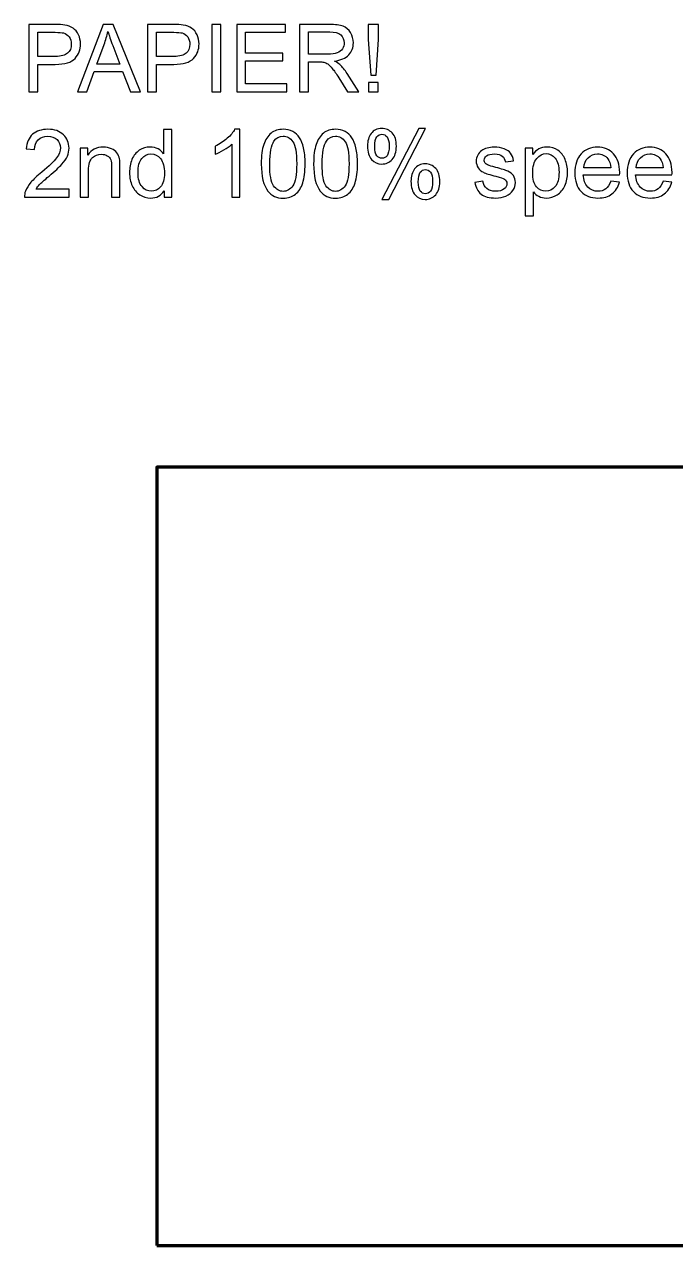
# Model space of a CAD drawing. Header units: millimetres. Extents: x -719 to 505, y -1021 to 376.
# Drawn here: x 153.1 to 328.8, y 38.7 to 368.2 of the extents above; entities that cross this region are included whole.
import ezdxf

# ---------------------------------------------------------------- set-up
doc = ezdxf.new("R2010")
doc.units = ezdxf.units.MM
doc.header["$MEASUREMENT"] = 0
doc.layers.add('OUTLINE', color=7, linetype='Continuous')

msp = doc.modelspace()

# ---------------------------------------------------------------- linework, layer by layer
at = {"layer": 'OUTLINE', "color": 250}
for points, knots in [([(154.3048, 349.9866), (154.3048, 349.9866), (154.3048, 368.173), (154.3048, 368.173), (154.3048, 368.173), (154.3048, 368.173), (161.1713, 368.173), (161.1713, 368.173), (161.1713, 368.173), (162.3778, 368.173), (163.3006, 368.1137), (163.9399, 367.9994), (163.9399, 367.9994), (164.8331, 367.8513), (165.5824, 367.5676), (166.1878, 367.1528), (166.1878, 367.1528), (166.7931, 366.7337), (167.28, 366.1495), (167.6483, 365.4002), (167.6483, 365.4002), (168.0166, 364.6509), (168.1986, 363.8254), (168.1986, 362.9237), (168.1986, 362.9237), (168.1986, 361.3827), (167.7075, 360.0746), (166.7212, 359.0078), (166.7212, 359.0078), (165.739, 357.9368), (163.9568, 357.4034), (161.3829, 357.4034), (161.3829, 357.4034), (161.3829, 357.4034), (156.7178, 357.4034), (156.7178, 357.4034), (156.7178, 357.4034), (156.7178, 357.4034), (156.7178, 349.9866), (156.7178, 349.9866), (156.7178, 349.9866), (156.7178, 349.9866), (154.3048, 349.9866), (154.3048, 349.9866)], [0, 0, 0, 0, 0.08333333, 0.08333333, 0.08333333, 0.08333333, 0.16666667, 0.16666667, 0.16666667, 0.16666667, 0.25, 0.25, 0.25, 0.25, 0.33333333, 0.33333333, 0.33333333, 0.33333333, 0.41666667, 0.41666667, 0.41666667, 0.41666667, 0.5, 0.5, 0.5, 0.5, 0.58333333, 0.58333333, 0.58333333, 0.58333333, 0.66666667, 0.66666667, 0.66666667, 0.66666667, 0.75, 0.75, 0.75, 0.75, 0.83333333, 0.83333333, 0.83333333, 0.83333333, 1, 1, 1, 1]), ([(156.7178, 359.537), (156.7178, 359.537), (161.4168, 359.537), (161.4168, 359.537), (161.4168, 359.537), (162.9747, 359.537), (164.0753, 359.8249), (164.7315, 360.4048), (164.7315, 360.4048), (165.3834, 360.9848), (165.7094, 361.7976), (165.7094, 362.8517), (165.7094, 362.8517), (165.7094, 363.6095), (165.5189, 364.2614), (165.1337, 364.8033), (165.1337, 364.8033), (164.7484, 365.3451), (164.2404, 365.705), (163.6139, 365.8785), (163.6139, 365.8785), (163.2075, 365.9844), (162.4582, 366.0394), (161.3702, 366.0394), (161.3702, 366.0394), (161.3702, 366.0394), (156.7178, 366.0394), (156.7178, 366.0394), (156.7178, 366.0394), (156.7178, 366.0394), (156.7178, 359.537), (156.7178, 359.537)], [0, 0, 0, 0, 0.11111111, 0.11111111, 0.11111111, 0.11111111, 0.22222222, 0.22222222, 0.22222222, 0.22222222, 0.33333333, 0.33333333, 0.33333333, 0.33333333, 0.44444444, 0.44444444, 0.44444444, 0.44444444, 0.55555556, 0.55555556, 0.55555556, 0.55555556, 0.66666667, 0.66666667, 0.66666667, 0.66666667, 0.77777778, 0.77777778, 0.77777778, 0.77777778, 1, 1, 1, 1]), ([(167.3689, 349.9866), (167.3689, 349.9866), (174.3454, 368.173), (174.3454, 368.173), (174.3454, 368.173), (174.3454, 368.173), (176.9913, 368.173), (176.9913, 368.173), (176.9913, 368.173), (176.9913, 368.173), (184.3954, 349.9866), (184.3954, 349.9866), (184.3954, 349.9866), (184.3954, 349.9866), (181.6564, 349.9866), (181.6564, 349.9866), (181.6564, 349.9866), (181.6564, 349.9866), (179.5524, 355.4984), (179.5524, 355.4984), (179.5524, 355.4984), (179.5524, 355.4984), (171.8943, 355.4984), (171.8943, 355.4984), (171.8943, 355.4984), (171.8943, 355.4984), (169.9216, 349.9866), (169.9216, 349.9866), (169.9216, 349.9866), (169.9216, 349.9866), (167.3689, 349.9866), (167.3689, 349.9866)], [0, 0, 0, 0, 0.11111111, 0.11111111, 0.11111111, 0.11111111, 0.22222222, 0.22222222, 0.22222222, 0.22222222, 0.33333333, 0.33333333, 0.33333333, 0.33333333, 0.44444444, 0.44444444, 0.44444444, 0.44444444, 0.55555556, 0.55555556, 0.55555556, 0.55555556, 0.66666667, 0.66666667, 0.66666667, 0.66666667, 0.77777778, 0.77777778, 0.77777778, 0.77777778, 1, 1, 1, 1]), ([(172.6013, 357.4542), (172.6013, 357.4542), (178.7989, 357.4542), (178.7989, 357.4542), (178.7989, 357.4542), (178.7989, 357.4542), (176.9024, 362.4961), (176.9024, 362.4961), (176.9024, 362.4961), (176.3309, 364.0286), (175.8991, 365.2943), (175.5985, 366.2934), (175.5985, 366.2934), (175.3487, 365.1081), (175.0143, 363.9439), (174.5952, 362.7924), (174.5952, 362.7924), (174.5952, 362.7924), (172.6013, 357.4542), (172.6013, 357.4542)], [0, 0, 0, 0, 0.16666667, 0.16666667, 0.16666667, 0.16666667, 0.33333333, 0.33333333, 0.33333333, 0.33333333, 0.5, 0.5, 0.5, 0.5, 0.66666667, 0.66666667, 0.66666667, 0.66666667, 1, 1, 1, 1]), ([(186.3046, 349.9866), (186.3046, 349.9866), (186.3046, 368.173), (186.3046, 368.173), (186.3046, 368.173), (186.3046, 368.173), (193.1711, 368.173), (193.1711, 368.173), (193.1711, 368.173), (194.3776, 368.173), (195.3004, 368.1137), (195.9397, 367.9994), (195.9397, 367.9994), (196.8329, 367.8513), (197.5822, 367.5676), (198.1876, 367.1528), (198.1876, 367.1528), (198.7929, 366.7337), (199.2798, 366.1495), (199.6481, 365.4002), (199.6481, 365.4002), (200.0164, 364.6509), (200.1984, 363.8254), (200.1984, 362.9237), (200.1984, 362.9237), (200.1984, 361.3827), (199.7073, 360.0746), (198.721, 359.0078), (198.721, 359.0078), (197.7388, 357.9368), (195.9566, 357.4034), (193.3827, 357.4034), (193.3827, 357.4034), (193.3827, 357.4034), (188.7176, 357.4034), (188.7176, 357.4034), (188.7176, 357.4034), (188.7176, 357.4034), (188.7176, 349.9866), (188.7176, 349.9866), (188.7176, 349.9866), (188.7176, 349.9866), (186.3046, 349.9866), (186.3046, 349.9866)], [0, 0, 0, 0, 0.08333333, 0.08333333, 0.08333333, 0.08333333, 0.16666667, 0.16666667, 0.16666667, 0.16666667, 0.25, 0.25, 0.25, 0.25, 0.33333333, 0.33333333, 0.33333333, 0.33333333, 0.41666667, 0.41666667, 0.41666667, 0.41666667, 0.5, 0.5, 0.5, 0.5, 0.58333333, 0.58333333, 0.58333333, 0.58333333, 0.66666667, 0.66666667, 0.66666667, 0.66666667, 0.75, 0.75, 0.75, 0.75, 0.83333333, 0.83333333, 0.83333333, 0.83333333, 1, 1, 1, 1]), ([(188.7176, 359.537), (188.7176, 359.537), (193.4166, 359.537), (193.4166, 359.537), (193.4166, 359.537), (194.9745, 359.537), (196.0751, 359.8249), (196.7313, 360.4048), (196.7313, 360.4048), (197.3832, 360.9848), (197.7092, 361.7976), (197.7092, 362.8517), (197.7092, 362.8517), (197.7092, 363.6095), (197.5187, 364.2614), (197.1335, 364.8033), (197.1335, 364.8033), (196.7482, 365.3451), (196.2402, 365.705), (195.6137, 365.8785), (195.6137, 365.8785), (195.2073, 365.9844), (194.458, 366.0394), (193.37, 366.0394), (193.37, 366.0394), (193.37, 366.0394), (188.7176, 366.0394), (188.7176, 366.0394), (188.7176, 366.0394), (188.7176, 366.0394), (188.7176, 359.537), (188.7176, 359.537)], [0, 0, 0, 0, 0.11111111, 0.11111111, 0.11111111, 0.11111111, 0.22222222, 0.22222222, 0.22222222, 0.22222222, 0.33333333, 0.33333333, 0.33333333, 0.33333333, 0.44444444, 0.44444444, 0.44444444, 0.44444444, 0.55555556, 0.55555556, 0.55555556, 0.55555556, 0.66666667, 0.66666667, 0.66666667, 0.66666667, 0.77777778, 0.77777778, 0.77777778, 0.77777778, 1, 1, 1, 1]), ([(203.6528, 349.9866), (203.6528, 349.9866), (203.6528, 368.173), (203.6528, 368.173), (203.6528, 368.173), (203.6528, 368.173), (206.0658, 368.173), (206.0658, 368.173), (206.0658, 368.173), (206.0658, 368.173), (206.0658, 349.9866), (206.0658, 349.9866), (206.0658, 349.9866), (206.0658, 349.9866), (203.6528, 349.9866), (203.6528, 349.9866)], [0, 0, 0, 0, 0.2, 0.2, 0.2, 0.2, 0.4, 0.4, 0.4, 0.4, 0.6, 0.6, 0.6, 0.6, 1, 1, 1, 1]), ([(210.3542, 349.9866), (210.3542, 349.9866), (210.3542, 368.173), (210.3542, 368.173), (210.3542, 368.173), (210.3542, 368.173), (223.486, 368.173), (223.486, 368.173), (223.486, 368.173), (223.486, 368.173), (223.486, 366.0394), (223.486, 366.0394), (223.486, 366.0394), (223.486, 366.0394), (212.7672, 366.0394), (212.7672, 366.0394), (212.7672, 366.0394), (212.7672, 366.0394), (212.7672, 360.4514), (212.7672, 360.4514), (212.7672, 360.4514), (212.7672, 360.4514), (222.8002, 360.4514), (222.8002, 360.4514), (222.8002, 360.4514), (222.8002, 360.4514), (222.8002, 358.3178), (222.8002, 358.3178), (222.8002, 358.3178), (222.8002, 358.3178), (212.7672, 358.3178), (212.7672, 358.3178), (212.7672, 358.3178), (212.7672, 358.3178), (212.7672, 352.1202), (212.7672, 352.1202), (212.7672, 352.1202), (212.7672, 352.1202), (223.9178, 352.1202), (223.9178, 352.1202), (223.9178, 352.1202), (223.9178, 352.1202), (223.9178, 349.9866), (223.9178, 349.9866), (223.9178, 349.9866), (223.9178, 349.9866), (210.3542, 349.9866), (210.3542, 349.9866)], [0, 0, 0, 0, 0.07692308, 0.07692308, 0.07692308, 0.07692308, 0.15384615, 0.15384615, 0.15384615, 0.15384615, 0.23076923, 0.23076923, 0.23076923, 0.23076923, 0.30769231, 0.30769231, 0.30769231, 0.30769231, 0.38461538, 0.38461538, 0.38461538, 0.38461538, 0.46153846, 0.46153846, 0.46153846, 0.46153846, 0.53846154, 0.53846154, 0.53846154, 0.53846154, 0.61538462, 0.61538462, 0.61538462, 0.61538462, 0.69230769, 0.69230769, 0.69230769, 0.69230769, 0.76923077, 0.76923077, 0.76923077, 0.76923077, 0.84615385, 0.84615385, 0.84615385, 0.84615385, 1, 1, 1, 1]), ([(227.296, 349.9866), (227.296, 349.9866), (227.296, 368.173), (227.296, 368.173), (227.296, 368.173), (227.296, 368.173), (235.3563, 368.173), (235.3563, 368.173), (235.3563, 368.173), (236.9776, 368.173), (238.2095, 368.0079), (239.052, 367.6819), (239.052, 367.6819), (239.8944, 367.356), (240.5675, 366.7802), (241.0713, 365.9547), (241.0713, 365.9547), (241.575, 365.1292), (241.8248, 364.2148), (241.8248, 363.2158), (241.8248, 363.2158), (241.8248, 361.9246), (241.4057, 360.8366), (240.5717, 359.9519), (240.5717, 359.9519), (239.7378, 359.0671), (238.4508, 358.5083), (236.7067, 358.267), (236.7067, 358.267), (237.3459, 357.9622), (237.8285, 357.6574), (238.1587, 357.3611), (238.1587, 357.3611), (238.8615, 356.7176), (239.5261, 355.909), (240.1484, 354.9396), (240.1484, 354.9396), (240.1484, 354.9396), (243.2938, 349.9866), (243.2938, 349.9866), (243.2938, 349.9866), (243.2938, 349.9866), (240.2881, 349.9866), (240.2881, 349.9866), (240.2881, 349.9866), (240.2881, 349.9866), (237.8836, 353.7712), (237.8836, 353.7712), (237.8836, 353.7712), (237.1851, 354.8676), (236.6051, 355.7016), (236.1521, 356.2816), (236.1521, 356.2816), (235.6949, 356.8615), (235.2885, 357.2637), (234.9287, 357.4965), (234.9287, 357.4965), (234.5731, 357.7251), (234.2048, 357.886), (233.8323, 357.9791), (233.8323, 357.9791), (233.5613, 358.0342), (233.1168, 358.0638), (232.4945, 358.0638), (232.4945, 358.0638), (232.4945, 358.0638), (229.709, 358.0638), (229.709, 358.0638), (229.709, 358.0638), (229.709, 358.0638), (229.709, 349.9866), (229.709, 349.9866), (229.709, 349.9866), (229.709, 349.9866), (227.296, 349.9866), (227.296, 349.9866)], [0, 0, 0, 0, 0.05, 0.05, 0.05, 0.05, 0.1, 0.1, 0.1, 0.1, 0.15, 0.15, 0.15, 0.15, 0.2, 0.2, 0.2, 0.2, 0.25, 0.25, 0.25, 0.25, 0.3, 0.3, 0.3, 0.3, 0.35, 0.35, 0.35, 0.35, 0.4, 0.4, 0.4, 0.4, 0.45, 0.45, 0.45, 0.45, 0.5, 0.5, 0.5, 0.5, 0.55, 0.55, 0.55, 0.55, 0.6, 0.6, 0.6, 0.6, 0.65, 0.65, 0.65, 0.65, 0.7, 0.7, 0.7, 0.7, 0.75, 0.75, 0.75, 0.75, 0.8, 0.8, 0.8, 0.8, 0.85, 0.85, 0.85, 0.85, 0.9, 0.9, 0.9, 0.9, 1, 1, 1, 1]), ([(229.709, 360.1466), (229.709, 360.1466), (234.8737, 360.1466), (234.8737, 360.1466), (234.8737, 360.1466), (235.9743, 360.1466), (236.8295, 360.2609), (237.4475, 360.4895), (237.4475, 360.4895), (238.0656, 360.7139), (238.5355, 361.0779), (238.853, 361.5817), (238.853, 361.5817), (239.1747, 362.0812), (239.3356, 362.6231), (239.3356, 363.2115), (239.3356, 363.2115), (239.3356, 364.0709), (239.0266, 364.7821), (238.4043, 365.3367), (238.4043, 365.3367), (237.782, 365.8912), (236.7998, 366.1664), (235.4579, 366.1664), (235.4579, 366.1664), (235.4579, 366.1664), (229.709, 366.1664), (229.709, 366.1664), (229.709, 366.1664), (229.709, 366.1664), (229.709, 360.1466), (229.709, 360.1466)], [0, 0, 0, 0, 0.11111111, 0.11111111, 0.11111111, 0.11111111, 0.22222222, 0.22222222, 0.22222222, 0.22222222, 0.33333333, 0.33333333, 0.33333333, 0.33333333, 0.44444444, 0.44444444, 0.44444444, 0.44444444, 0.55555556, 0.55555556, 0.55555556, 0.55555556, 0.66666667, 0.66666667, 0.66666667, 0.66666667, 0.77777778, 0.77777778, 0.77777778, 0.77777778, 1, 1, 1, 1]), ([(246.5026, 354.5078), (246.5026, 354.5078), (245.8168, 364.1429), (245.8168, 364.1429), (245.8168, 364.1429), (245.8168, 364.1429), (245.8168, 368.173), (245.8168, 368.173), (245.8168, 368.173), (245.8168, 368.173), (248.5854, 368.173), (248.5854, 368.173), (248.5854, 368.173), (248.5854, 368.173), (248.5854, 364.1429), (248.5854, 364.1429), (248.5854, 364.1429), (248.5854, 364.1429), (247.9504, 354.5078), (247.9504, 354.5078), (247.9504, 354.5078), (247.9504, 354.5078), (246.5026, 354.5078), (246.5026, 354.5078)], [0, 0, 0, 0, 0.14285714, 0.14285714, 0.14285714, 0.14285714, 0.28571429, 0.28571429, 0.28571429, 0.28571429, 0.42857143, 0.42857143, 0.42857143, 0.42857143, 0.57142857, 0.57142857, 0.57142857, 0.57142857, 0.71428571, 0.71428571, 0.71428571, 0.71428571, 1, 1, 1, 1]), ([(245.9184, 349.9866), (245.9184, 349.9866), (245.9184, 352.5266), (245.9184, 352.5266), (245.9184, 352.5266), (245.9184, 352.5266), (248.4838, 352.5266), (248.4838, 352.5266), (248.4838, 352.5266), (248.4838, 352.5266), (248.4838, 349.9866), (248.4838, 349.9866), (248.4838, 349.9866), (248.4838, 349.9866), (245.9184, 349.9866), (245.9184, 349.9866)], [0, 0, 0, 0, 0.2, 0.2, 0.2, 0.2, 0.4, 0.4, 0.4, 0.4, 0.6, 0.6, 0.6, 0.6, 1, 1, 1, 1]), ([(165.1252, 323.7441), (165.1252, 323.7441), (165.1252, 321.6105), (165.1252, 321.6105), (165.1252, 321.6105), (165.1252, 321.6105), (153.0856, 321.6105), (153.0856, 321.6105), (153.0856, 321.6105), (153.0687, 322.1481), (153.1576, 322.6646), (153.3481, 323.1641), (153.3481, 323.1641), (153.6571, 323.9812), (154.1524, 324.7897), (154.834, 325.5814), (154.834, 325.5814), (155.5155, 326.373), (156.4892, 327.2874), (157.755, 328.3246), (157.755, 328.3246), (159.7235, 329.9459), (161.0612, 331.2286), (161.7597, 332.1769), (161.7597, 332.1769), (162.4624, 333.1252), (162.8138, 334.0226), (162.8138, 334.8693), (162.8138, 334.8693), (162.8138, 335.7541), (162.4963, 336.4991), (161.8613, 337.1087), (161.8613, 337.1087), (161.2263, 337.7141), (160.3966, 338.0189), (159.3763, 338.0189), (159.3763, 338.0189), (158.2968, 338.0189), (157.4332, 337.6972), (156.7855, 337.0537), (156.7855, 337.0537), (156.1378, 336.4145), (155.8119, 335.5255), (155.8034, 334.3867), (155.8034, 334.3867), (155.8034, 334.3867), (153.5174, 334.6153), (153.5174, 334.6153), (153.5174, 334.6153), (153.674, 336.3256), (154.2667, 337.6294), (155.2912, 338.5269), (155.2912, 338.5269), (156.3199, 339.4244), (157.6957, 339.8731), (159.4271, 339.8731), (159.4271, 339.8731), (161.1713, 339.8731), (162.5556, 339.3905), (163.5716, 338.4211), (163.5716, 338.4211), (164.5918, 337.4516), (165.0998, 336.2494), (165.0998, 334.8185), (165.0998, 334.8185), (165.0998, 334.0904), (164.9516, 333.3749), (164.6511, 332.6722), (164.6511, 332.6722), (164.3547, 331.9652), (163.8594, 331.2244), (163.1694, 330.4455), (163.1694, 330.4455), (162.4751, 329.6708), (161.3279, 328.5997), (159.7277, 327.2451), (159.7277, 327.2451), (158.3857, 326.119), (157.5221, 325.357), (157.1411, 324.9548), (157.1411, 324.9548), (156.7601, 324.5527), (156.4469, 324.1505), (156.1971, 323.7441), (156.1971, 323.7441), (156.1971, 323.7441), (165.1252, 323.7441), (165.1252, 323.7441)], [0, 0, 0, 0, 0.04347826, 0.04347826, 0.04347826, 0.04347826, 0.08695652, 0.08695652, 0.08695652, 0.08695652, 0.13043478, 0.13043478, 0.13043478, 0.13043478, 0.17391304, 0.17391304, 0.17391304, 0.17391304, 0.2173913, 0.2173913, 0.2173913, 0.2173913, 0.26086957, 0.26086957, 0.26086957, 0.26086957, 0.30434783, 0.30434783, 0.30434783, 0.30434783, 0.34782609, 0.34782609, 0.34782609, 0.34782609, 0.39130435, 0.39130435, 0.39130435, 0.39130435, 0.43478261, 0.43478261, 0.43478261, 0.43478261, 0.47826087, 0.47826087, 0.47826087, 0.47826087, 0.52173913, 0.52173913, 0.52173913, 0.52173913, 0.56521739, 0.56521739, 0.56521739, 0.56521739, 0.60869565, 0.60869565, 0.60869565, 0.60869565, 0.65217391, 0.65217391, 0.65217391, 0.65217391, 0.69565217, 0.69565217, 0.69565217, 0.69565217, 0.73913043, 0.73913043, 0.73913043, 0.73913043, 0.7826087, 0.7826087, 0.7826087, 0.7826087, 0.82608696, 0.82608696, 0.82608696, 0.82608696, 0.86956522, 0.86956522, 0.86956522, 0.86956522, 0.91304348, 0.91304348, 0.91304348, 0.91304348, 1, 1, 1, 1]), ([(190.7876, 321.6105), (190.7876, 321.6105), (190.7876, 323.2827), (190.7876, 323.2827), (190.7876, 323.2827), (189.9536, 321.983), (188.726, 321.3311), (187.1046, 321.3311), (187.1046, 321.3311), (186.0547, 321.3311), (185.0895, 321.619), (184.2132, 322.1989), (184.2132, 322.1989), (183.3327, 322.7747), (182.6511, 323.5832), (182.1643, 324.6162), (182.1643, 324.6162), (181.6817, 325.6533), (181.4404, 326.8429), (181.4404, 328.1891), (181.4404, 328.1891), (181.4404, 329.5014), (181.6605, 330.691), (182.0966, 331.762), (182.0966, 331.762), (182.5368, 332.8288), (183.193, 333.6501), (184.0693, 334.2174), (184.0693, 334.2174), (184.9414, 334.7889), (185.9235, 335.0725), (187.003, 335.0725), (187.003, 335.0725), (187.7989, 335.0725), (188.5058, 334.9032), (189.1239, 334.5687), (189.1239, 334.5687), (189.742, 334.2343), (190.2457, 333.794), (190.6352, 333.2564), (190.6352, 333.2564), (190.6352, 333.2564), (190.6352, 339.7969), (190.6352, 339.7969), (190.6352, 339.7969), (190.6352, 339.7969), (192.8704, 339.7969), (192.8704, 339.7969), (192.8704, 339.7969), (192.8704, 339.7969), (192.8704, 321.6105), (192.8704, 321.6105), (192.8704, 321.6105), (192.8704, 321.6105), (190.7876, 321.6105), (190.7876, 321.6105)], [0, 0, 0, 0, 0.06666667, 0.06666667, 0.06666667, 0.06666667, 0.13333333, 0.13333333, 0.13333333, 0.13333333, 0.2, 0.2, 0.2, 0.2, 0.26666667, 0.26666667, 0.26666667, 0.26666667, 0.33333333, 0.33333333, 0.33333333, 0.33333333, 0.4, 0.4, 0.4, 0.4, 0.46666667, 0.46666667, 0.46666667, 0.46666667, 0.53333333, 0.53333333, 0.53333333, 0.53333333, 0.6, 0.6, 0.6, 0.6, 0.66666667, 0.66666667, 0.66666667, 0.66666667, 0.73333333, 0.73333333, 0.73333333, 0.73333333, 0.8, 0.8, 0.8, 0.8, 0.86666667, 0.86666667, 0.86666667, 0.86666667, 1, 1, 1, 1]), ([(211.2346, 321.6105), (211.2346, 321.6105), (208.9994, 321.6105), (208.9994, 321.6105), (208.9994, 321.6105), (208.9994, 321.6105), (208.9994, 335.843), (208.9994, 335.843), (208.9994, 335.843), (208.4618, 335.3265), (207.7548, 334.8143), (206.8827, 334.302), (206.8827, 334.302), (206.0107, 333.7898), (205.2233, 333.4046), (204.529, 333.1506), (204.529, 333.1506), (204.529, 333.1506), (204.529, 335.3096), (204.529, 335.3096), (204.529, 335.3096), (205.7778, 335.8938), (206.87, 336.605), (207.8056, 337.4432), (207.8056, 337.4432), (208.7412, 338.2771), (209.4058, 339.0857), (209.7953, 339.8731), (209.7953, 339.8731), (209.7953, 339.8731), (211.2346, 339.8731), (211.2346, 339.8731), (211.2346, 339.8731), (211.2346, 339.8731), (211.2346, 321.6105), (211.2346, 321.6105)], [0, 0, 0, 0, 0.1, 0.1, 0.1, 0.1, 0.2, 0.2, 0.2, 0.2, 0.3, 0.3, 0.3, 0.3, 0.4, 0.4, 0.4, 0.4, 0.5, 0.5, 0.5, 0.5, 0.6, 0.6, 0.6, 0.6, 0.7, 0.7, 0.7, 0.7, 0.8, 0.8, 0.8, 0.8, 1, 1, 1, 1]), ([(216.9792, 330.5852), (216.9792, 332.7315), (217.1993, 334.4671), (217.6396, 335.7795), (217.6396, 335.7795), (218.0841, 337.096), (218.7403, 338.1078), (219.6123, 338.8148), (219.6123, 338.8148), (220.4802, 339.5217), (221.5766, 339.8731), (222.8974, 339.8731), (222.8974, 339.8731), (223.8711, 339.8731), (224.7262, 339.6784), (225.467, 339.2847), (225.467, 339.2847), (226.2036, 338.891), (226.8132, 338.3237), (227.2874, 337.5829), (227.2874, 337.5829), (227.7615, 336.8463), (228.134, 335.9446), (228.405, 334.882), (228.405, 334.882), (228.6801, 333.8194), (228.8156, 332.3843), (228.8156, 330.5852), (228.8156, 330.5852), (228.8156, 328.4516), (228.5955, 326.7244), (228.1594, 325.412), (228.1594, 325.412), (227.7234, 324.0955), (227.0672, 323.0837), (226.1952, 322.3725), (226.1952, 322.3725), (225.3273, 321.6613), (224.2267, 321.3057), (222.8974, 321.3057), (222.8974, 321.3057), (221.149, 321.3057), (219.7732, 321.928), (218.7741, 323.1768), (218.7741, 323.1768), (217.5761, 324.7008), (216.9792, 327.1689), (216.9792, 330.5852)], [0, 0, 0, 0, 0.07692308, 0.07692308, 0.07692308, 0.07692308, 0.15384615, 0.15384615, 0.15384615, 0.15384615, 0.23076923, 0.23076923, 0.23076923, 0.23076923, 0.30769231, 0.30769231, 0.30769231, 0.30769231, 0.38461538, 0.38461538, 0.38461538, 0.38461538, 0.46153846, 0.46153846, 0.46153846, 0.46153846, 0.53846154, 0.53846154, 0.53846154, 0.53846154, 0.61538462, 0.61538462, 0.61538462, 0.61538462, 0.69230769, 0.69230769, 0.69230769, 0.69230769, 0.76923077, 0.76923077, 0.76923077, 0.76923077, 0.84615385, 0.84615385, 0.84615385, 0.84615385, 1, 1, 1, 1]), ([(231.1058, 330.5852), (231.1058, 332.7315), (231.3259, 334.4671), (231.7662, 335.7795), (231.7662, 335.7795), (232.2107, 337.096), (232.8669, 338.1078), (233.7389, 338.8148), (233.7389, 338.8148), (234.6068, 339.5217), (235.7032, 339.8731), (237.024, 339.8731), (237.024, 339.8731), (237.9977, 339.8731), (238.8528, 339.6784), (239.5936, 339.2847), (239.5936, 339.2847), (240.3302, 338.891), (240.9398, 338.3237), (241.414, 337.5829), (241.414, 337.5829), (241.8881, 336.8463), (242.2606, 335.9446), (242.5316, 334.882), (242.5316, 334.882), (242.8067, 333.8194), (242.9422, 332.3843), (242.9422, 330.5852), (242.9422, 330.5852), (242.9422, 328.4516), (242.7221, 326.7244), (242.286, 325.412), (242.286, 325.412), (241.85, 324.0955), (241.1938, 323.0837), (240.3218, 322.3725), (240.3218, 322.3725), (239.4539, 321.6613), (238.3533, 321.3057), (237.024, 321.3057), (237.024, 321.3057), (235.2756, 321.3057), (233.8998, 321.928), (232.9007, 323.1768), (232.9007, 323.1768), (231.7027, 324.7008), (231.1058, 327.1689), (231.1058, 330.5852)], [0, 0, 0, 0, 0.07692308, 0.07692308, 0.07692308, 0.07692308, 0.15384615, 0.15384615, 0.15384615, 0.15384615, 0.23076923, 0.23076923, 0.23076923, 0.23076923, 0.30769231, 0.30769231, 0.30769231, 0.30769231, 0.38461538, 0.38461538, 0.38461538, 0.38461538, 0.46153846, 0.46153846, 0.46153846, 0.46153846, 0.53846154, 0.53846154, 0.53846154, 0.53846154, 0.61538462, 0.61538462, 0.61538462, 0.61538462, 0.69230769, 0.69230769, 0.69230769, 0.69230769, 0.76923077, 0.76923077, 0.76923077, 0.76923077, 0.84615385, 0.84615385, 0.84615385, 0.84615385, 1, 1, 1, 1]), ([(245.6388, 335.4323), (245.6388, 336.7277), (245.9648, 337.8326), (246.6209, 338.7386), (246.6209, 338.7386), (247.2771, 339.6487), (248.2254, 340.1017), (249.47, 340.1017), (249.47, 340.1017), (250.613, 340.1017), (251.5612, 339.6953), (252.3105, 338.8825), (252.3105, 338.8825), (253.0598, 338.0697), (253.4366, 336.8717), (253.4366, 335.2969), (253.4366, 335.2969), (253.4366, 333.7602), (253.0556, 332.5748), (252.2978, 331.7451), (252.2978, 331.7451), (251.5401, 330.9154), (250.6045, 330.5005), (249.4954, 330.5005), (249.4954, 330.5005), (248.3905, 330.5005), (247.4718, 330.9111), (246.7395, 331.7282), (246.7395, 331.7282), (246.0071, 332.5452), (245.6388, 333.7813), (245.6388, 335.4323)], [0, 0, 0, 0, 0.11111111, 0.11111111, 0.11111111, 0.11111111, 0.22222222, 0.22222222, 0.22222222, 0.22222222, 0.33333333, 0.33333333, 0.33333333, 0.33333333, 0.44444444, 0.44444444, 0.44444444, 0.44444444, 0.55555556, 0.55555556, 0.55555556, 0.55555556, 0.66666667, 0.66666667, 0.66666667, 0.66666667, 0.77777778, 0.77777778, 0.77777778, 0.77777778, 1, 1, 1, 1]), ([(249.5462, 320.9501), (249.5462, 320.9501), (259.4649, 340.1017), (259.4649, 340.1017), (259.4649, 340.1017), (259.4649, 340.1017), (261.2852, 340.1017), (261.2852, 340.1017), (261.2852, 340.1017), (261.2852, 340.1017), (251.3919, 320.9501), (251.3919, 320.9501), (251.3919, 320.9501), (251.3919, 320.9501), (249.5462, 320.9501), (249.5462, 320.9501)], [0, 0, 0, 0, 0.2, 0.2, 0.2, 0.2, 0.4, 0.4, 0.4, 0.4, 0.6, 0.6, 0.6, 0.6, 1, 1, 1, 1]), ([(219.2652, 330.5767), (219.2652, 327.5837), (219.6123, 325.5941), (220.3108, 324.6119), (220.3108, 324.6119), (221.0093, 323.6256), (221.8729, 323.1345), (222.8974, 323.1345), (222.8974, 323.1345), (223.9219, 323.1345), (224.7855, 323.6298), (225.484, 324.6162), (225.484, 324.6162), (226.1825, 325.6068), (226.5296, 327.5922), (226.5296, 330.5767), (226.5296, 330.5767), (226.5296, 333.5697), (226.1825, 335.5593), (225.484, 336.5415), (225.484, 336.5415), (224.7897, 337.5278), (223.9176, 338.0189), (222.872, 338.0189), (222.872, 338.0189), (221.8475, 338.0189), (221.0263, 337.5829), (220.4124, 336.715), (220.4124, 336.715), (219.6462, 335.6101), (219.2652, 333.5612), (219.2652, 330.5767)], [0, 0, 0, 0, 0.11111111, 0.11111111, 0.11111111, 0.11111111, 0.22222222, 0.22222222, 0.22222222, 0.22222222, 0.33333333, 0.33333333, 0.33333333, 0.33333333, 0.44444444, 0.44444444, 0.44444444, 0.44444444, 0.55555556, 0.55555556, 0.55555556, 0.55555556, 0.66666667, 0.66666667, 0.66666667, 0.66666667, 0.77777778, 0.77777778, 0.77777778, 0.77777778, 1, 1, 1, 1]), ([(233.3918, 330.5767), (233.3918, 327.5837), (233.7389, 325.5941), (234.4374, 324.6119), (234.4374, 324.6119), (235.1359, 323.6256), (235.9995, 323.1345), (237.024, 323.1345), (237.024, 323.1345), (238.0485, 323.1345), (238.9121, 323.6298), (239.6106, 324.6162), (239.6106, 324.6162), (240.3091, 325.6068), (240.6562, 327.5922), (240.6562, 330.5767), (240.6562, 330.5767), (240.6562, 333.5697), (240.3091, 335.5593), (239.6106, 336.5415), (239.6106, 336.5415), (238.9163, 337.5278), (238.0442, 338.0189), (236.9986, 338.0189), (236.9986, 338.0189), (235.9741, 338.0189), (235.1529, 337.5829), (234.539, 336.715), (234.539, 336.715), (233.7728, 335.6101), (233.3918, 333.5612), (233.3918, 330.5767)], [0, 0, 0, 0, 0.11111111, 0.11111111, 0.11111111, 0.11111111, 0.22222222, 0.22222222, 0.22222222, 0.22222222, 0.33333333, 0.33333333, 0.33333333, 0.33333333, 0.44444444, 0.44444444, 0.44444444, 0.44444444, 0.55555556, 0.55555556, 0.55555556, 0.55555556, 0.66666667, 0.66666667, 0.66666667, 0.66666667, 0.77777778, 0.77777778, 0.77777778, 0.77777778, 1, 1, 1, 1]), ([(249.5335, 338.5523), (248.9789, 338.5523), (248.5175, 338.3152), (248.1492, 337.8369), (248.1492, 337.8369), (247.7809, 337.3585), (247.5946, 336.4822), (247.5946, 335.208), (247.5946, 335.208), (247.5946, 334.048), (247.7809, 333.231), (248.1534, 332.7611), (248.1534, 332.7611), (248.5259, 332.287), (248.9874, 332.0499), (249.5335, 332.0499), (249.5335, 332.0499), (250.0965, 332.0499), (250.5622, 332.287), (250.9305, 332.7653), (250.9305, 332.7653), (251.2988, 333.2437), (251.4808, 334.1158), (251.4808, 335.3815), (251.4808, 335.3815), (251.4808, 336.5499), (251.2945, 337.3712), (250.922, 337.8411), (250.922, 337.8411), (250.5495, 338.3152), (250.088, 338.5523), (249.5335, 338.5523)], [0, 0, 0, 0, 0.11111111, 0.11111111, 0.11111111, 0.11111111, 0.22222222, 0.22222222, 0.22222222, 0.22222222, 0.33333333, 0.33333333, 0.33333333, 0.33333333, 0.44444444, 0.44444444, 0.44444444, 0.44444444, 0.55555556, 0.55555556, 0.55555556, 0.55555556, 0.66666667, 0.66666667, 0.66666667, 0.66666667, 0.77777778, 0.77777778, 0.77777778, 0.77777778, 1, 1, 1, 1]), ([(168.152, 321.6105), (168.152, 321.6105), (168.152, 334.7931), (168.152, 334.7931), (168.152, 334.7931), (168.152, 334.7931), (170.1586, 334.7931), (170.1586, 334.7931), (170.1586, 334.7931), (170.1586, 334.7931), (170.1586, 332.922), (170.1586, 332.922), (170.1586, 332.922), (171.1238, 334.3571), (172.5208, 335.0725), (174.3454, 335.0725), (174.3454, 335.0725), (175.1412, 335.0725), (175.8694, 334.9286), (176.534, 334.6449), (176.534, 334.6449), (177.1986, 334.3613), (177.6982, 333.9845), (178.0284, 333.5231), (178.0284, 333.5231), (178.3586, 333.0617), (178.5914, 332.5113), (178.7226, 331.8763), (178.7226, 331.8763), (178.8031, 331.4615), (178.8454, 330.7376), (178.8454, 329.7046), (178.8454, 329.7046), (178.8454, 329.7046), (178.8454, 321.6105), (178.8454, 321.6105), (178.8454, 321.6105), (178.8454, 321.6105), (176.6102, 321.6105), (176.6102, 321.6105), (176.6102, 321.6105), (176.6102, 321.6105), (176.6102, 329.62), (176.6102, 329.62), (176.6102, 329.62), (176.6102, 330.5301), (176.5255, 331.2117), (176.352, 331.6604), (176.352, 331.6604), (176.1784, 332.1092), (175.8694, 332.469), (175.4291, 332.7399), (175.4291, 332.7399), (174.9888, 333.0066), (174.4681, 333.1421), (173.8755, 333.1421), (173.8755, 333.1421), (172.9272, 333.1421), (172.1102, 332.8415), (171.4201, 332.2362), (171.4201, 332.2362), (170.7301, 331.635), (170.3872, 330.4878), (170.3872, 328.8029), (170.3872, 328.8029), (170.3872, 328.8029), (170.3872, 321.6105), (170.3872, 321.6105), (170.3872, 321.6105), (170.3872, 321.6105), (168.152, 321.6105), (168.152, 321.6105)], [0, 0, 0, 0, 0.05263158, 0.05263158, 0.05263158, 0.05263158, 0.10526316, 0.10526316, 0.10526316, 0.10526316, 0.15789474, 0.15789474, 0.15789474, 0.15789474, 0.21052632, 0.21052632, 0.21052632, 0.21052632, 0.26315789, 0.26315789, 0.26315789, 0.26315789, 0.31578947, 0.31578947, 0.31578947, 0.31578947, 0.36842105, 0.36842105, 0.36842105, 0.36842105, 0.42105263, 0.42105263, 0.42105263, 0.42105263, 0.47368421, 0.47368421, 0.47368421, 0.47368421, 0.52631579, 0.52631579, 0.52631579, 0.52631579, 0.57894737, 0.57894737, 0.57894737, 0.57894737, 0.63157895, 0.63157895, 0.63157895, 0.63157895, 0.68421053, 0.68421053, 0.68421053, 0.68421053, 0.73684211, 0.73684211, 0.73684211, 0.73684211, 0.78947368, 0.78947368, 0.78947368, 0.78947368, 0.84210526, 0.84210526, 0.84210526, 0.84210526, 0.89473684, 0.89473684, 0.89473684, 0.89473684, 1, 1, 1, 1]), ([(183.7264, 328.1849), (183.7264, 326.5), (184.082, 325.2427), (184.7974, 324.4087), (184.7974, 324.4087), (185.5086, 323.5748), (186.3511, 323.1599), (187.3205, 323.1599), (187.3205, 323.1599), (188.2984, 323.1599), (189.1281, 323.5578), (189.8139, 324.3537), (189.8139, 324.3537), (190.4955, 325.1496), (190.8384, 326.3645), (190.8384, 327.9986), (190.8384, 327.9986), (190.8384, 329.7935), (190.4913, 331.1143), (189.7928, 331.9568), (189.7928, 331.9568), (189.0985, 332.7992), (188.2391, 333.2183), (187.2189, 333.2183), (187.2189, 333.2183), (186.2241, 333.2183), (185.3943, 332.8161), (184.7255, 332.0076), (184.7255, 332.0076), (184.0608, 331.199), (183.7264, 329.9248), (183.7264, 328.1849)], [0, 0, 0, 0, 0.11111111, 0.11111111, 0.11111111, 0.11111111, 0.22222222, 0.22222222, 0.22222222, 0.22222222, 0.33333333, 0.33333333, 0.33333333, 0.33333333, 0.44444444, 0.44444444, 0.44444444, 0.44444444, 0.55555556, 0.55555556, 0.55555556, 0.55555556, 0.66666667, 0.66666667, 0.66666667, 0.66666667, 0.77777778, 0.77777778, 0.77777778, 0.77777778, 1, 1, 1, 1]), ([(274.5948, 325.5475), (274.5948, 325.5475), (276.8046, 325.9031), (276.8046, 325.9031), (276.8046, 325.9031), (276.9274, 325.0183), (277.2745, 324.341), (277.8418, 323.8669), (277.8418, 323.8669), (278.409, 323.397), (279.2049, 323.1599), (280.2209, 323.1599), (280.2209, 323.1599), (281.2496, 323.1599), (282.0116, 323.3673), (282.5111, 323.7864), (282.5111, 323.7864), (283.0064, 324.2013), (283.2562, 324.6924), (283.2562, 325.2554), (283.2562, 325.2554), (283.2562, 325.7592), (283.0318, 326.1571), (282.5873, 326.445), (282.5873, 326.445), (282.2741, 326.6439), (281.5121, 326.8937), (280.3013, 327.2027), (280.3013, 327.2027), (278.6673, 327.6134), (277.537, 327.969), (276.902, 328.2695), (276.902, 328.2695), (276.2712, 328.5743), (275.7928, 328.9892), (275.4669, 329.5226), (275.4669, 329.5226), (275.1409, 330.0518), (274.9758, 330.6402), (274.9758, 331.2837), (274.9758, 331.2837), (274.9758, 331.8721), (275.1113, 332.414), (275.378, 332.9135), (275.378, 332.9135), (275.6489, 333.413), (276.013, 333.8279), (276.4744, 334.1581), (276.4744, 334.1581), (276.8215, 334.4121), (277.2957, 334.628), (277.8926, 334.8058), (277.8926, 334.8058), (278.4937, 334.9836), (279.1329, 335.0725), (279.8187, 335.0725), (279.8187, 335.0725), (280.8517, 335.0725), (281.7576, 334.9243), (282.5365, 334.6238), (282.5365, 334.6238), (283.3197, 334.3274), (283.8954, 333.921), (284.268, 333.413), (284.268, 333.413), (284.6363, 332.9008), (284.8945, 332.2192), (285.0342, 331.3641), (285.0342, 331.3641), (285.0342, 331.3641), (282.8498, 331.0593), (282.8498, 331.0593), (282.8498, 331.0593), (282.7524, 331.7451), (282.4646, 332.2827), (281.9904, 332.668), (281.9904, 332.668), (281.5163, 333.0532), (280.8474, 333.2437), (279.9796, 333.2437), (279.9796, 333.2437), (278.9594, 333.2437), (278.227, 333.0744), (277.791, 332.7357), (277.791, 332.7357), (277.3549, 332.397), (277.1348, 331.9991), (277.1348, 331.5461), (277.1348, 331.5461), (277.1348, 331.2583), (277.2237, 330.9958), (277.4057, 330.763), (277.4057, 330.763), (277.5878, 330.5259), (277.8714, 330.3269), (278.2609, 330.1703), (278.2609, 330.1703), (278.4852, 330.0856), (279.1372, 329.8951), (280.2294, 329.5988), (280.2294, 329.5988), (281.8042, 329.1797), (282.9048, 328.8326), (283.5314, 328.5659), (283.5314, 328.5659), (284.1579, 328.2992), (284.649, 327.9055), (285.0046, 327.3975), (285.0046, 327.3975), (285.3644, 326.8852), (285.5422, 326.2502), (285.5422, 325.4882), (285.5422, 325.4882), (285.5422, 324.7474), (285.3263, 324.0489), (284.8903, 323.3927), (284.8903, 323.3927), (284.4542, 322.7366), (283.8277, 322.2286), (283.0107, 321.8687), (283.0107, 321.8687), (282.1894, 321.5089), (281.2623, 321.3311), (280.2294, 321.3311), (280.2294, 321.3311), (278.5191, 321.3311), (277.211, 321.6867), (276.3135, 322.3937), (276.3135, 322.3937), (275.4161, 323.1049), (274.8446, 324.1547), (274.5948, 325.5475)], [0, 0, 0, 0, 0.02941176, 0.02941176, 0.02941176, 0.02941176, 0.05882353, 0.05882353, 0.05882353, 0.05882353, 0.08823529, 0.08823529, 0.08823529, 0.08823529, 0.11764706, 0.11764706, 0.11764706, 0.11764706, 0.14705882, 0.14705882, 0.14705882, 0.14705882, 0.17647059, 0.17647059, 0.17647059, 0.17647059, 0.20588235, 0.20588235, 0.20588235, 0.20588235, 0.23529412, 0.23529412, 0.23529412, 0.23529412, 0.26470588, 0.26470588, 0.26470588, 0.26470588, 0.29411765, 0.29411765, 0.29411765, 0.29411765, 0.32352941, 0.32352941, 0.32352941, 0.32352941, 0.35294118, 0.35294118, 0.35294118, 0.35294118, 0.38235294, 0.38235294, 0.38235294, 0.38235294, 0.41176471, 0.41176471, 0.41176471, 0.41176471, 0.44117647, 0.44117647, 0.44117647, 0.44117647, 0.47058824, 0.47058824, 0.47058824, 0.47058824, 0.5, 0.5, 0.5, 0.5, 0.52941176, 0.52941176, 0.52941176, 0.52941176, 0.55882353, 0.55882353, 0.55882353, 0.55882353, 0.58823529, 0.58823529, 0.58823529, 0.58823529, 0.61764706, 0.61764706, 0.61764706, 0.61764706, 0.64705882, 0.64705882, 0.64705882, 0.64705882, 0.67647059, 0.67647059, 0.67647059, 0.67647059, 0.70588235, 0.70588235, 0.70588235, 0.70588235, 0.73529412, 0.73529412, 0.73529412, 0.73529412, 0.76470588, 0.76470588, 0.76470588, 0.76470588, 0.79411765, 0.79411765, 0.79411765, 0.79411765, 0.82352941, 0.82352941, 0.82352941, 0.82352941, 0.85294118, 0.85294118, 0.85294118, 0.85294118, 0.88235294, 0.88235294, 0.88235294, 0.88235294, 0.91176471, 0.91176471, 0.91176471, 0.91176471, 0.94117647, 0.94117647, 0.94117647, 0.94117647, 1, 1, 1, 1]), ([(288.1838, 316.5559), (288.1838, 316.5559), (288.1838, 334.7931), (288.1838, 334.7931), (288.1838, 334.7931), (288.1838, 334.7931), (290.2158, 334.7931), (290.2158, 334.7931), (290.2158, 334.7931), (290.2158, 334.7931), (290.2158, 333.0617), (290.2158, 333.0617), (290.2158, 333.0617), (290.6942, 333.7305), (291.236, 334.2343), (291.8414, 334.5687), (291.8414, 334.5687), (292.4425, 334.9032), (293.1749, 335.0725), (294.0343, 335.0725), (294.0343, 335.0725), (295.1603, 335.0725), (296.1509, 334.7846), (297.0103, 334.2047), (297.0103, 334.2047), (297.8697, 333.6289), (298.5174, 332.8119), (298.9576, 331.762), (298.9576, 331.762), (299.3937, 330.7079), (299.6138, 329.5565), (299.6138, 328.2992), (299.6138, 328.2992), (299.6138, 326.9572), (299.3725, 325.7465), (298.8899, 324.667), (298.8899, 324.667), (298.4073, 323.5917), (297.7046, 322.7662), (296.7817, 322.1905), (296.7817, 322.1905), (295.8631, 321.619), (294.8936, 321.3311), (293.8776, 321.3311), (293.8776, 321.3311), (293.1326, 321.3311), (292.4637, 321.4877), (291.8753, 321.801), (291.8753, 321.801), (291.2826, 322.1143), (290.8, 322.508), (290.419, 322.9863), (290.419, 322.9863), (290.419, 322.9863), (290.419, 316.5559), (290.419, 316.5559), (290.419, 316.5559), (290.419, 316.5559), (288.1838, 316.5559), (288.1838, 316.5559)], [0, 0, 0, 0, 0.0625, 0.0625, 0.0625, 0.0625, 0.125, 0.125, 0.125, 0.125, 0.1875, 0.1875, 0.1875, 0.1875, 0.25, 0.25, 0.25, 0.25, 0.3125, 0.3125, 0.3125, 0.3125, 0.375, 0.375, 0.375, 0.375, 0.4375, 0.4375, 0.4375, 0.4375, 0.5, 0.5, 0.5, 0.5, 0.5625, 0.5625, 0.5625, 0.5625, 0.625, 0.625, 0.625, 0.625, 0.6875, 0.6875, 0.6875, 0.6875, 0.75, 0.75, 0.75, 0.75, 0.8125, 0.8125, 0.8125, 0.8125, 0.875, 0.875, 0.875, 0.875, 1, 1, 1, 1]), ([(290.2158, 328.1214), (290.2158, 326.4323), (290.5587, 325.1834), (291.2403, 324.3749), (291.2403, 324.3749), (291.9261, 323.5663), (292.7558, 323.1599), (293.7295, 323.1599), (293.7295, 323.1599), (294.7201, 323.1599), (295.5667, 323.579), (296.2695, 324.4172), (296.2695, 324.4172), (296.9764, 325.2554), (297.3278, 326.5508), (297.3278, 328.3076), (297.3278, 328.3076), (297.3278, 329.984), (296.9849, 331.2371), (296.2949, 332.0711), (296.2949, 332.0711), (295.6048, 332.905), (294.7836, 333.3199), (293.8268, 333.3199), (293.8268, 333.3199), (292.8786, 333.3199), (292.0404, 332.8754), (291.3122, 331.9906), (291.3122, 331.9906), (290.5799, 331.1016), (290.2158, 329.8147), (290.2158, 328.1214)], [0, 0, 0, 0, 0.11111111, 0.11111111, 0.11111111, 0.11111111, 0.22222222, 0.22222222, 0.22222222, 0.22222222, 0.33333333, 0.33333333, 0.33333333, 0.33333333, 0.44444444, 0.44444444, 0.44444444, 0.44444444, 0.55555556, 0.55555556, 0.55555556, 0.55555556, 0.66666667, 0.66666667, 0.66666667, 0.66666667, 0.77777778, 0.77777778, 0.77777778, 0.77777778, 1, 1, 1, 1]), ([(311.302, 325.8777), (311.302, 325.8777), (313.6134, 325.5729), (313.6134, 325.5729), (313.6134, 325.5729), (313.2536, 324.2309), (312.5805, 323.1853), (311.5983, 322.4445), (311.5983, 322.4445), (310.6162, 321.7036), (309.3631, 321.3311), (307.8349, 321.3311), (307.8349, 321.3311), (305.913, 321.3311), (304.389, 321.9238), (303.2629, 323.1091), (303.2629, 323.1091), (302.1368, 324.2902), (301.5738, 325.9539), (301.5738, 328.0917), (301.5738, 328.0917), (301.5738, 330.3015), (302.1411, 332.0203), (303.2798, 333.2395), (303.2798, 333.2395), (304.4186, 334.4629), (305.896, 335.0725), (307.7121, 335.0725), (307.7121, 335.0725), (309.469, 335.0725), (310.9041, 334.4756), (312.0174, 333.2776), (312.0174, 333.2776), (313.1308, 332.0795), (313.6896, 330.3947), (313.6896, 328.223), (313.6896, 328.223), (313.6896, 328.0917), (313.6854, 327.8928), (313.6769, 327.6303), (313.6769, 327.6303), (313.6769, 327.6303), (303.8598, 327.6303), (303.8598, 327.6303), (303.8598, 327.6303), (303.9445, 326.1867), (304.3509, 325.0776), (305.0875, 324.3114), (305.0875, 324.3114), (305.8198, 323.5451), (306.7385, 323.1599), (307.8349, 323.1599), (307.8349, 323.1599), (308.6519, 323.1599), (309.3504, 323.3758), (309.9262, 323.8076), (309.9262, 323.8076), (310.5061, 324.2394), (310.9633, 324.9294), (311.302, 325.8777)], [0, 0, 0, 0, 0.0625, 0.0625, 0.0625, 0.0625, 0.125, 0.125, 0.125, 0.125, 0.1875, 0.1875, 0.1875, 0.1875, 0.25, 0.25, 0.25, 0.25, 0.3125, 0.3125, 0.3125, 0.3125, 0.375, 0.375, 0.375, 0.375, 0.4375, 0.4375, 0.4375, 0.4375, 0.5, 0.5, 0.5, 0.5, 0.5625, 0.5625, 0.5625, 0.5625, 0.625, 0.625, 0.625, 0.625, 0.6875, 0.6875, 0.6875, 0.6875, 0.75, 0.75, 0.75, 0.75, 0.8125, 0.8125, 0.8125, 0.8125, 0.875, 0.875, 0.875, 0.875, 1, 1, 1, 1]), ([(303.9868, 329.4591), (303.9868, 329.4591), (311.3274, 329.4591), (311.3274, 329.4591), (311.3274, 329.4591), (311.23, 330.5682), (310.9464, 331.398), (310.485, 331.9525), (310.485, 331.9525), (309.778, 332.8119), (308.8551, 333.2437), (307.7248, 333.2437), (307.7248, 333.2437), (306.7004, 333.2437), (305.841, 332.9008), (305.1425, 332.215), (305.1425, 332.215), (304.4482, 331.5292), (304.063, 330.6106), (303.9868, 329.4591)], [0, 0, 0, 0, 0.16666667, 0.16666667, 0.16666667, 0.16666667, 0.33333333, 0.33333333, 0.33333333, 0.33333333, 0.5, 0.5, 0.5, 0.5, 0.66666667, 0.66666667, 0.66666667, 0.66666667, 1, 1, 1, 1]), ([(325.4286, 325.8777), (325.4286, 325.8777), (327.74, 325.5729), (327.74, 325.5729), (327.74, 325.5729), (327.3802, 324.2309), (326.7071, 323.1853), (325.7249, 322.4445), (325.7249, 322.4445), (324.7428, 321.7036), (323.4897, 321.3311), (321.9615, 321.3311), (321.9615, 321.3311), (320.0396, 321.3311), (318.5156, 321.9238), (317.3895, 323.1091), (317.3895, 323.1091), (316.2634, 324.2902), (315.7004, 325.9539), (315.7004, 328.0917), (315.7004, 328.0917), (315.7004, 330.3015), (316.2677, 332.0203), (317.4064, 333.2395), (317.4064, 333.2395), (318.5452, 334.4629), (320.0226, 335.0725), (321.8387, 335.0725), (321.8387, 335.0725), (323.5956, 335.0725), (325.0307, 334.4756), (326.144, 333.2776), (326.144, 333.2776), (327.2574, 332.0795), (327.8162, 330.3947), (327.8162, 328.223), (327.8162, 328.223), (327.8162, 328.0917), (327.812, 327.8928), (327.8035, 327.6303), (327.8035, 327.6303), (327.8035, 327.6303), (317.9864, 327.6303), (317.9864, 327.6303), (317.9864, 327.6303), (318.0711, 326.1867), (318.4775, 325.0776), (319.2141, 324.3114), (319.2141, 324.3114), (319.9464, 323.5451), (320.8651, 323.1599), (321.9615, 323.1599), (321.9615, 323.1599), (322.7785, 323.1599), (323.477, 323.3758), (324.0528, 323.8076), (324.0528, 323.8076), (324.6327, 324.2394), (325.0899, 324.9294), (325.4286, 325.8777)], [0, 0, 0, 0, 0.0625, 0.0625, 0.0625, 0.0625, 0.125, 0.125, 0.125, 0.125, 0.1875, 0.1875, 0.1875, 0.1875, 0.25, 0.25, 0.25, 0.25, 0.3125, 0.3125, 0.3125, 0.3125, 0.375, 0.375, 0.375, 0.375, 0.4375, 0.4375, 0.4375, 0.4375, 0.5, 0.5, 0.5, 0.5, 0.5625, 0.5625, 0.5625, 0.5625, 0.625, 0.625, 0.625, 0.625, 0.6875, 0.6875, 0.6875, 0.6875, 0.75, 0.75, 0.75, 0.75, 0.8125, 0.8125, 0.8125, 0.8125, 0.875, 0.875, 0.875, 0.875, 1, 1, 1, 1]), ([(318.1134, 329.4591), (318.1134, 329.4591), (325.454, 329.4591), (325.454, 329.4591), (325.454, 329.4591), (325.3566, 330.5682), (325.073, 331.398), (324.6116, 331.9525), (324.6116, 331.9525), (323.9046, 332.8119), (322.9817, 333.2437), (321.8514, 333.2437), (321.8514, 333.2437), (320.827, 333.2437), (319.9676, 332.9008), (319.2691, 332.215), (319.2691, 332.215), (318.5748, 331.5292), (318.1896, 330.6106), (318.1134, 329.4591)], [0, 0, 0, 0, 0.16666667, 0.16666667, 0.16666667, 0.16666667, 0.33333333, 0.33333333, 0.33333333, 0.33333333, 0.5, 0.5, 0.5, 0.5, 0.66666667, 0.66666667, 0.66666667, 0.66666667, 1, 1, 1, 1]), ([(257.3736, 325.8819), (257.3736, 327.1858), (257.6996, 328.2907), (258.3557, 329.1966), (258.3557, 329.1966), (259.0077, 330.0983), (259.9602, 330.5513), (261.209, 330.5513), (261.209, 330.5513), (262.352, 330.5513), (263.3003, 330.1449), (264.0496, 329.3321), (264.0496, 329.3321), (264.7989, 328.5193), (265.1714, 327.3213), (265.1714, 325.7465), (265.1714, 325.7465), (265.1714, 324.2098), (264.7946, 323.0244), (264.0369, 322.1947), (264.0369, 322.1947), (263.2791, 321.365), (262.3393, 320.9501), (261.2217, 320.9501), (261.2217, 320.9501), (260.121, 320.9501), (259.2066, 321.3607), (258.4743, 322.182), (258.4743, 322.182), (257.7419, 323.0033), (257.3736, 324.2394), (257.3736, 325.8819)], [0, 0, 0, 0, 0.11111111, 0.11111111, 0.11111111, 0.11111111, 0.22222222, 0.22222222, 0.22222222, 0.22222222, 0.33333333, 0.33333333, 0.33333333, 0.33333333, 0.44444444, 0.44444444, 0.44444444, 0.44444444, 0.55555556, 0.55555556, 0.55555556, 0.55555556, 0.66666667, 0.66666667, 0.66666667, 0.66666667, 0.77777778, 0.77777778, 0.77777778, 0.77777778, 1, 1, 1, 1]), ([(261.2725, 329.0019), (260.7095, 329.0019), (260.248, 328.7648), (259.8797, 328.2865), (259.8797, 328.2865), (259.5114, 327.8081), (259.3294, 326.9318), (259.3294, 325.6576), (259.3294, 325.6576), (259.3294, 324.5061), (259.5157, 323.6933), (259.8882, 323.2149), (259.8882, 323.2149), (260.2565, 322.7366), (260.7137, 322.4995), (261.2598, 322.4995), (261.2598, 322.4995), (261.8313, 322.4995), (262.297, 322.7366), (262.6653, 323.2149), (262.6653, 323.2149), (263.0336, 323.6933), (263.2156, 324.5654), (263.2156, 325.8311), (263.2156, 325.8311), (263.2156, 326.9995), (263.0293, 327.8208), (262.6568, 328.2907), (262.6568, 328.2907), (262.2885, 328.7648), (261.8271, 329.0019), (261.2725, 329.0019)], [0, 0, 0, 0, 0.11111111, 0.11111111, 0.11111111, 0.11111111, 0.22222222, 0.22222222, 0.22222222, 0.22222222, 0.33333333, 0.33333333, 0.33333333, 0.33333333, 0.44444444, 0.44444444, 0.44444444, 0.44444444, 0.55555556, 0.55555556, 0.55555556, 0.55555556, 0.66666667, 0.66666667, 0.66666667, 0.66666667, 0.77777778, 0.77777778, 0.77777778, 0.77777778, 1, 1, 1, 1])]:
    msp.add_open_spline(points, degree=3, knots=knots, dxfattribs=at)
at = {"layer": 'OUTLINE', "color": 250, "lineweight": 200}
msp.add_open_spline([(188.7796, 38.7273), (188.7796, 38.7273), (188.7796, 248.7273), (188.7796, 248.7273), (188.7796, 248.7273), (188.7796, 248.7273), (488.7796, 248.7273), (488.7796, 248.7273), (488.7796, 248.7273), (488.7796, 248.7273), (488.7796, 38.7273), (488.7796, 38.7273), (488.7796, 38.7273), (488.7796, 38.7273), (188.7796, 38.7273), (188.7796, 38.7273)], degree=3, knots=[0, 0, 0, 0, 0.2, 0.2, 0.2, 0.2, 0.4, 0.4, 0.4, 0.4, 0.6, 0.6, 0.6, 0.6, 1, 1, 1, 1], dxfattribs=at)

doc.saveas('drawing.dxf')
